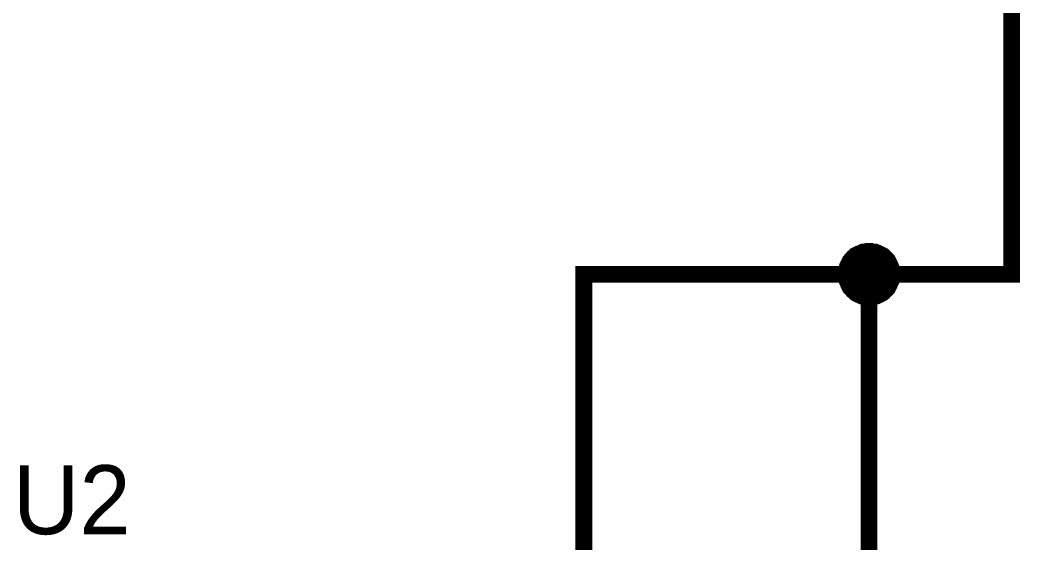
# Model space of a CAD drawing. Header units: millimetres. Extents: x 0 to 9.5, y 0 to 7.5.
# Drawn here: x 7.504 to 8.206, y 6.111 to 6.478 of the extents above; entities that cross this region are included whole.
import ezdxf

# ---------------------------------------------------------------- set-up
doc = ezdxf.new("R2010")
doc.units = ezdxf.units.MM
doc.header["$MEASUREMENT"] = 0
doc.layers.add('Sheet', color=255, linetype='Continuous')

msp = doc.modelspace()

# ---------------------------------------------------------------- linework, layer by layer
at = {"layer": 'Sheet'}
for points, const_width in [([(7.89957, 5.99983), (7.89957, 6.29962), (8.09968, 6.29962), (8.19973, 6.29962), (8.19973, 6.49975)], 0.0118), ([(8.07967, 6.29962), (8.07967, 6.30087), (8.07967, 6.3017), (8.08009, 6.30254), (8.08009, 6.30379), (8.0805, 6.30462), (8.0805, 6.30545), (8.08092, 6.3067), (8.08134, 6.30754), (8.08175, 6.30837), (8.08217, 6.30921), (8.08259, 6.31004), (8.083, 6.31087), (8.08384, 6.31171), (8.08425, 6.31254), (8.08509, 6.31296), (8.08551, 6.31379), (8.08634, 6.31463), (8.08717, 6.31504), (8.08759, 6.31588), (8.08842, 6.31629), (8.08926, 6.31671), (8.09009, 6.31713), (8.09093, 6.31755), (8.09218, 6.31796), (8.09301, 6.31838), (8.09384, 6.3188), (8.09468, 6.31921), (8.09551, 6.31921), (8.09676, 6.31921), (8.0976, 6.31963), (8.09885, 6.31963), (8.09968, 6.31963)], 0.0039), ([(8.07967, 6.29962), (8.07967, 6.30087), (8.07967, 6.3017), (8.08009, 6.30254), (8.08009, 6.30379), (8.0805, 6.30462), (8.0805, 6.30545), (8.08092, 6.3067), (8.08134, 6.30754), (8.08175, 6.30837), (8.08217, 6.30921), (8.08259, 6.31004), (8.083, 6.31087), (8.08384, 6.31171), (8.08425, 6.31254), (8.08509, 6.31296), (8.08551, 6.31379), (8.08634, 6.31463), (8.08717, 6.31504), (8.08759, 6.31588), (8.08842, 6.31629), (8.08926, 6.31671), (8.09009, 6.31713), (8.09093, 6.31755), (8.09218, 6.31796), (8.09301, 6.31838), (8.09384, 6.3188), (8.09468, 6.31921), (8.09551, 6.31921), (8.09676, 6.31921), (8.0976, 6.31963), (8.09885, 6.31963), (8.09968, 6.31963)], 0.0039), ([(8.07967, 6.29962), (8.07967, 6.30087), (8.07967, 6.3017), (8.08009, 6.30254), (8.08009, 6.30379), (8.0805, 6.30462), (8.0805, 6.30545), (8.08092, 6.3067), (8.08134, 6.30754), (8.08175, 6.30837), (8.08217, 6.30921), (8.08259, 6.31004), (8.083, 6.31087), (8.08384, 6.31171), (8.08425, 6.31254), (8.08509, 6.31296), (8.08551, 6.31379), (8.08634, 6.31463), (8.08717, 6.31504), (8.08759, 6.31588), (8.08842, 6.31629), (8.08926, 6.31671), (8.09009, 6.31713), (8.09093, 6.31755), (8.09218, 6.31796), (8.09301, 6.31838), (8.09384, 6.3188), (8.09468, 6.31921), (8.09551, 6.31921), (8.09676, 6.31921), (8.0976, 6.31963), (8.09885, 6.31963), (8.09968, 6.31963)], 0.0039), ([(8.07967, 6.29962), (8.07967, 6.30087), (8.07967, 6.3017), (8.08009, 6.30254), (8.08009, 6.30379), (8.0805, 6.30462), (8.0805, 6.30545), (8.08092, 6.3067), (8.08134, 6.30754), (8.08175, 6.30837), (8.08217, 6.30921), (8.08259, 6.31004), (8.083, 6.31087), (8.08384, 6.31171), (8.08425, 6.31254), (8.08509, 6.31296), (8.08551, 6.31379), (8.08634, 6.31463), (8.08717, 6.31504), (8.08759, 6.31588), (8.08842, 6.31629), (8.08926, 6.31671), (8.09009, 6.31713), (8.09093, 6.31755), (8.09218, 6.31796), (8.09301, 6.31838), (8.09384, 6.3188), (8.09468, 6.31921), (8.09551, 6.31921), (8.09676, 6.31921), (8.0976, 6.31963), (8.09885, 6.31963), (8.09968, 6.31963)], 0.0039), ([(8.07967, 6.29962), (8.07967, 6.30087), (8.07967, 6.3017), (8.08009, 6.30254), (8.08009, 6.30379), (8.0805, 6.30462), (8.0805, 6.30545), (8.08092, 6.3067), (8.08134, 6.30754), (8.08175, 6.30837), (8.08217, 6.30921), (8.08259, 6.31004), (8.083, 6.31087), (8.08384, 6.31171), (8.08425, 6.31254), (8.08509, 6.31296), (8.08551, 6.31379), (8.08634, 6.31463), (8.08717, 6.31504), (8.08759, 6.31588), (8.08842, 6.31629), (8.08926, 6.31671), (8.09009, 6.31713), (8.09093, 6.31755), (8.09218, 6.31796), (8.09301, 6.31838), (8.09384, 6.3188), (8.09468, 6.31921), (8.09551, 6.31921), (8.09676, 6.31921), (8.0976, 6.31963), (8.09885, 6.31963), (8.09968, 6.31963)], 0.0039), ([(8.07967, 6.29962), (8.07967, 6.30087), (8.07967, 6.3017), (8.08009, 6.30254), (8.08009, 6.30379), (8.0805, 6.30462), (8.0805, 6.30545), (8.08092, 6.3067), (8.08134, 6.30754), (8.08175, 6.30837), (8.08217, 6.30921), (8.08259, 6.31004), (8.083, 6.31087), (8.08384, 6.31171), (8.08425, 6.31254), (8.08509, 6.31296), (8.08551, 6.31379), (8.08634, 6.31463), (8.08717, 6.31504), (8.08759, 6.31588), (8.08842, 6.31629), (8.08926, 6.31671), (8.09009, 6.31713), (8.09093, 6.31755), (8.09218, 6.31796), (8.09301, 6.31838), (8.09384, 6.3188), (8.09468, 6.31921), (8.09551, 6.31921), (8.09676, 6.31921), (8.0976, 6.31963), (8.09885, 6.31963), (8.09968, 6.31963)], 0.0039), ([(8.07967, 6.29962), (8.07967, 6.30087), (8.07967, 6.3017), (8.08009, 6.30254), (8.08009, 6.30379), (8.0805, 6.30462), (8.0805, 6.30545), (8.08092, 6.3067), (8.08134, 6.30754), (8.08175, 6.30837), (8.08217, 6.30921), (8.08259, 6.31004), (8.083, 6.31087), (8.08384, 6.31171), (8.08425, 6.31254), (8.08509, 6.31296), (8.08551, 6.31379), (8.08634, 6.31463), (8.08717, 6.31504), (8.08759, 6.31588), (8.08842, 6.31629), (8.08926, 6.31671), (8.09009, 6.31713), (8.09093, 6.31755), (8.09218, 6.31796), (8.09301, 6.31838), (8.09384, 6.3188), (8.09468, 6.31921), (8.09551, 6.31921), (8.09676, 6.31921), (8.0976, 6.31963), (8.09885, 6.31963), (8.09968, 6.31963)], 0.0039), ([(8.07967, 6.29962), (8.07967, 6.30087), (8.07967, 6.3017), (8.08009, 6.30254), (8.08009, 6.30379), (8.0805, 6.30462), (8.0805, 6.30545), (8.08092, 6.3067), (8.08134, 6.30754), (8.08175, 6.30837), (8.08217, 6.30921), (8.08259, 6.31004), (8.083, 6.31087), (8.08384, 6.31171), (8.08425, 6.31254), (8.08509, 6.31296), (8.08551, 6.31379), (8.08634, 6.31463), (8.08717, 6.31504), (8.08759, 6.31588), (8.08842, 6.31629), (8.08926, 6.31671), (8.09009, 6.31713), (8.09093, 6.31755), (8.09218, 6.31796), (8.09301, 6.31838), (8.09384, 6.3188), (8.09468, 6.31921), (8.09551, 6.31921), (8.09676, 6.31921), (8.0976, 6.31963), (8.09885, 6.31963), (8.09968, 6.31963)], 0.0039), ([(8.09968, 6.31963), (8.09968, 6.31963)], 0.0039), ([(8.09968, 6.31963), (8.10093, 6.31963), (8.10176, 6.31963), (8.1026, 6.31921), (8.10385, 6.31921), (8.10468, 6.31921), (8.10552, 6.3188), (8.10677, 6.31838), (8.1076, 6.31796), (8.10843, 6.31755), (8.10927, 6.31713), (8.1101, 6.31671), (8.11094, 6.31629), (8.11177, 6.31588), (8.1126, 6.31504), (8.11302, 6.31463), (8.11385, 6.31379), (8.11469, 6.31296), (8.1151, 6.31254), (8.11594, 6.31171), (8.11636, 6.31087), (8.11677, 6.31004), (8.11719, 6.30921), (8.11761, 6.30837), (8.11802, 6.30754), (8.11844, 6.3067), (8.11886, 6.30545), (8.11927, 6.30462), (8.11927, 6.30379), (8.11927, 6.30254), (8.11969, 6.3017), (8.11969, 6.30087), (8.11969, 6.29962)], 0.0039), ([(8.09968, 6.31963), (8.09968, 6.31963)], 0.0039), ([(8.09968, 6.31963), (8.10093, 6.31963), (8.10176, 6.31963), (8.1026, 6.31921), (8.10385, 6.31921), (8.10468, 6.31921), (8.10552, 6.3188), (8.10677, 6.31838), (8.1076, 6.31796), (8.10843, 6.31755), (8.10927, 6.31713), (8.1101, 6.31671), (8.11094, 6.31629), (8.11177, 6.31588), (8.1126, 6.31504), (8.11302, 6.31463), (8.11385, 6.31379), (8.11469, 6.31296), (8.1151, 6.31254), (8.11594, 6.31171), (8.11636, 6.31087), (8.11677, 6.31004), (8.11719, 6.30921), (8.11761, 6.30837), (8.11802, 6.30754), (8.11844, 6.3067), (8.11886, 6.30545), (8.11927, 6.30462), (8.11927, 6.30379), (8.11927, 6.30254), (8.11969, 6.3017), (8.11969, 6.30087), (8.11969, 6.29962)], 0.0039), ([(8.09968, 6.31963), (8.09968, 6.31963)], 0.0039), ([(8.09968, 6.31963), (8.10093, 6.31963), (8.10176, 6.31963), (8.1026, 6.31921), (8.10385, 6.31921), (8.10468, 6.31921), (8.10552, 6.3188), (8.10677, 6.31838), (8.1076, 6.31796), (8.10843, 6.31755), (8.10927, 6.31713), (8.1101, 6.31671), (8.11094, 6.31629), (8.11177, 6.31588), (8.1126, 6.31504), (8.11302, 6.31463), (8.11385, 6.31379), (8.11469, 6.31296), (8.1151, 6.31254), (8.11594, 6.31171), (8.11636, 6.31087), (8.11677, 6.31004), (8.11719, 6.30921), (8.11761, 6.30837), (8.11802, 6.30754), (8.11844, 6.3067), (8.11886, 6.30545), (8.11927, 6.30462), (8.11927, 6.30379), (8.11927, 6.30254), (8.11969, 6.3017), (8.11969, 6.30087), (8.11969, 6.29962)], 0.0039), ([(8.09968, 6.31963), (8.09968, 6.31963)], 0.0039), ([(8.09968, 6.31963), (8.10093, 6.31963), (8.10176, 6.31963), (8.1026, 6.31921), (8.10385, 6.31921), (8.10468, 6.31921), (8.10552, 6.3188), (8.10677, 6.31838), (8.1076, 6.31796), (8.10843, 6.31755), (8.10927, 6.31713), (8.1101, 6.31671), (8.11094, 6.31629), (8.11177, 6.31588), (8.1126, 6.31504), (8.11302, 6.31463), (8.11385, 6.31379), (8.11469, 6.31296), (8.1151, 6.31254), (8.11594, 6.31171), (8.11636, 6.31087), (8.11677, 6.31004), (8.11719, 6.30921), (8.11761, 6.30837), (8.11802, 6.30754), (8.11844, 6.3067), (8.11886, 6.30545), (8.11927, 6.30462), (8.11927, 6.30379), (8.11927, 6.30254), (8.11969, 6.3017), (8.11969, 6.30087), (8.11969, 6.29962)], 0.0039), ([(8.09968, 6.31963), (8.09968, 6.31963)], 0.0039), ([(8.09968, 6.31963), (8.10093, 6.31963), (8.10176, 6.31963), (8.1026, 6.31921), (8.10385, 6.31921), (8.10468, 6.31921), (8.10552, 6.3188), (8.10677, 6.31838), (8.1076, 6.31796), (8.10843, 6.31755), (8.10927, 6.31713), (8.1101, 6.31671), (8.11094, 6.31629), (8.11177, 6.31588), (8.1126, 6.31504), (8.11302, 6.31463), (8.11385, 6.31379), (8.11469, 6.31296), (8.1151, 6.31254), (8.11594, 6.31171), (8.11636, 6.31087), (8.11677, 6.31004), (8.11719, 6.30921), (8.11761, 6.30837), (8.11802, 6.30754), (8.11844, 6.3067), (8.11886, 6.30545), (8.11927, 6.30462), (8.11927, 6.30379), (8.11927, 6.30254), (8.11969, 6.3017), (8.11969, 6.30087), (8.11969, 6.29962)], 0.0039), ([(8.09968, 6.31963), (8.09968, 6.31963)], 0.0039), ([(8.09968, 6.31963), (8.10093, 6.31963), (8.10176, 6.31963), (8.1026, 6.31921), (8.10385, 6.31921), (8.10468, 6.31921), (8.10552, 6.3188), (8.10677, 6.31838), (8.1076, 6.31796), (8.10843, 6.31755), (8.10927, 6.31713), (8.1101, 6.31671), (8.11094, 6.31629), (8.11177, 6.31588), (8.1126, 6.31504), (8.11302, 6.31463), (8.11385, 6.31379), (8.11469, 6.31296), (8.1151, 6.31254), (8.11594, 6.31171), (8.11636, 6.31087), (8.11677, 6.31004), (8.11719, 6.30921), (8.11761, 6.30837), (8.11802, 6.30754), (8.11844, 6.3067), (8.11886, 6.30545), (8.11927, 6.30462), (8.11927, 6.30379), (8.11927, 6.30254), (8.11969, 6.3017), (8.11969, 6.30087), (8.11969, 6.29962)], 0.0039), ([(8.09968, 6.31963), (8.09968, 6.31963)], 0.0039), ([(8.09968, 6.31963), (8.10093, 6.31963), (8.10176, 6.31963), (8.1026, 6.31921), (8.10385, 6.31921), (8.10468, 6.31921), (8.10552, 6.3188), (8.10677, 6.31838), (8.1076, 6.31796), (8.10843, 6.31755), (8.10927, 6.31713), (8.1101, 6.31671), (8.11094, 6.31629), (8.11177, 6.31588), (8.1126, 6.31504), (8.11302, 6.31463), (8.11385, 6.31379), (8.11469, 6.31296), (8.1151, 6.31254), (8.11594, 6.31171), (8.11636, 6.31087), (8.11677, 6.31004), (8.11719, 6.30921), (8.11761, 6.30837), (8.11802, 6.30754), (8.11844, 6.3067), (8.11886, 6.30545), (8.11927, 6.30462), (8.11927, 6.30379), (8.11927, 6.30254), (8.11969, 6.3017), (8.11969, 6.30087), (8.11969, 6.29962)], 0.0039), ([(8.09968, 6.31963), (8.09968, 6.31963)], 0.0039), ([(8.09968, 6.31963), (8.10093, 6.31963), (8.10176, 6.31963), (8.1026, 6.31921), (8.10385, 6.31921), (8.10468, 6.31921), (8.10552, 6.3188), (8.10677, 6.31838), (8.1076, 6.31796), (8.10843, 6.31755), (8.10927, 6.31713), (8.1101, 6.31671), (8.11094, 6.31629), (8.11177, 6.31588), (8.1126, 6.31504), (8.11302, 6.31463), (8.11385, 6.31379), (8.11469, 6.31296), (8.1151, 6.31254), (8.11594, 6.31171), (8.11636, 6.31087), (8.11677, 6.31004), (8.11719, 6.30921), (8.11761, 6.30837), (8.11802, 6.30754), (8.11844, 6.3067), (8.11886, 6.30545), (8.11927, 6.30462), (8.11927, 6.30379), (8.11927, 6.30254), (8.11969, 6.3017), (8.11969, 6.30087), (8.11969, 6.29962)], 0.0039), ([(8.09968, 6.2796), (8.09885, 6.2796), (8.0976, 6.2796), (8.09676, 6.28002), (8.09551, 6.28002), (8.09468, 6.28044), (8.09384, 6.28044), (8.09301, 6.28085), (8.09218, 6.28127), (8.09093, 6.28169), (8.09009, 6.2821), (8.08926, 6.28252), (8.08842, 6.28294), (8.08759, 6.28377), (8.08717, 6.28419), (8.08634, 6.28502), (8.08551, 6.28544), (8.08509, 6.28627), (8.08425, 6.28711), (8.08384, 6.28753), (8.083, 6.28836), (8.08259, 6.28919), (8.08217, 6.29003), (8.08175, 6.29086), (8.08134, 6.29211), (8.08092, 6.29295), (8.0805, 6.29378), (8.0805, 6.29461), (8.08009, 6.29545), (8.08009, 6.2967), (8.07967, 6.29753), (8.07967, 6.29878), (8.07967, 6.29962)], 0.0039), ([(8.07967, 6.29962), (8.07967, 6.29962)], 0.0039), ([(8.09968, 6.2796), (8.09885, 6.2796), (8.0976, 6.2796), (8.09676, 6.28002), (8.09551, 6.28002), (8.09468, 6.28044), (8.09384, 6.28044), (8.09301, 6.28085), (8.09218, 6.28127), (8.09093, 6.28169), (8.09009, 6.2821), (8.08926, 6.28252), (8.08842, 6.28294), (8.08759, 6.28377), (8.08717, 6.28419), (8.08634, 6.28502), (8.08551, 6.28544), (8.08509, 6.28627), (8.08425, 6.28711), (8.08384, 6.28753), (8.083, 6.28836), (8.08259, 6.28919), (8.08217, 6.29003), (8.08175, 6.29086), (8.08134, 6.29211), (8.08092, 6.29295), (8.0805, 6.29378), (8.0805, 6.29461), (8.08009, 6.29545), (8.08009, 6.2967), (8.07967, 6.29753), (8.07967, 6.29878), (8.07967, 6.29962)], 0.0039), ([(8.07967, 6.29962), (8.07967, 6.29962)], 0.0039), ([(8.09968, 6.2796), (8.09885, 6.2796), (8.0976, 6.2796), (8.09676, 6.28002), (8.09551, 6.28002), (8.09468, 6.28044), (8.09384, 6.28044), (8.09301, 6.28085), (8.09218, 6.28127), (8.09093, 6.28169), (8.09009, 6.2821), (8.08926, 6.28252), (8.08842, 6.28294), (8.08759, 6.28377), (8.08717, 6.28419), (8.08634, 6.28502), (8.08551, 6.28544), (8.08509, 6.28627), (8.08425, 6.28711), (8.08384, 6.28753), (8.083, 6.28836), (8.08259, 6.28919), (8.08217, 6.29003), (8.08175, 6.29086), (8.08134, 6.29211), (8.08092, 6.29295), (8.0805, 6.29378), (8.0805, 6.29461), (8.08009, 6.29545), (8.08009, 6.2967), (8.07967, 6.29753), (8.07967, 6.29878), (8.07967, 6.29962)], 0.0039), ([(8.07967, 6.29962), (8.07967, 6.29962)], 0.0039), ([(8.09968, 6.2796), (8.09885, 6.2796), (8.0976, 6.2796), (8.09676, 6.28002), (8.09551, 6.28002), (8.09468, 6.28044), (8.09384, 6.28044), (8.09301, 6.28085), (8.09218, 6.28127), (8.09093, 6.28169), (8.09009, 6.2821), (8.08926, 6.28252), (8.08842, 6.28294), (8.08759, 6.28377), (8.08717, 6.28419), (8.08634, 6.28502), (8.08551, 6.28544), (8.08509, 6.28627), (8.08425, 6.28711), (8.08384, 6.28753), (8.083, 6.28836), (8.08259, 6.28919), (8.08217, 6.29003), (8.08175, 6.29086), (8.08134, 6.29211), (8.08092, 6.29295), (8.0805, 6.29378), (8.0805, 6.29461), (8.08009, 6.29545), (8.08009, 6.2967), (8.07967, 6.29753), (8.07967, 6.29878), (8.07967, 6.29962)], 0.0039), ([(8.07967, 6.29962), (8.07967, 6.29962)], 0.0039), ([(8.09968, 6.2796), (8.09885, 6.2796), (8.0976, 6.2796), (8.09676, 6.28002), (8.09551, 6.28002), (8.09468, 6.28044), (8.09384, 6.28044), (8.09301, 6.28085), (8.09218, 6.28127), (8.09093, 6.28169), (8.09009, 6.2821), (8.08926, 6.28252), (8.08842, 6.28294), (8.08759, 6.28377), (8.08717, 6.28419), (8.08634, 6.28502), (8.08551, 6.28544), (8.08509, 6.28627), (8.08425, 6.28711), (8.08384, 6.28753), (8.083, 6.28836), (8.08259, 6.28919), (8.08217, 6.29003), (8.08175, 6.29086), (8.08134, 6.29211), (8.08092, 6.29295), (8.0805, 6.29378), (8.0805, 6.29461), (8.08009, 6.29545), (8.08009, 6.2967), (8.07967, 6.29753), (8.07967, 6.29878), (8.07967, 6.29962)], 0.0039), ([(8.07967, 6.29962), (8.07967, 6.29962)], 0.0039), ([(8.09968, 6.2796), (8.09885, 6.2796), (8.0976, 6.2796), (8.09676, 6.28002), (8.09551, 6.28002), (8.09468, 6.28044), (8.09384, 6.28044), (8.09301, 6.28085), (8.09218, 6.28127), (8.09093, 6.28169), (8.09009, 6.2821), (8.08926, 6.28252), (8.08842, 6.28294), (8.08759, 6.28377), (8.08717, 6.28419), (8.08634, 6.28502), (8.08551, 6.28544), (8.08509, 6.28627), (8.08425, 6.28711), (8.08384, 6.28753), (8.083, 6.28836), (8.08259, 6.28919), (8.08217, 6.29003), (8.08175, 6.29086), (8.08134, 6.29211), (8.08092, 6.29295), (8.0805, 6.29378), (8.0805, 6.29461), (8.08009, 6.29545), (8.08009, 6.2967), (8.07967, 6.29753), (8.07967, 6.29878), (8.07967, 6.29962)], 0.0039), ([(8.07967, 6.29962), (8.07967, 6.29962)], 0.0039), ([(8.09968, 6.2796), (8.09885, 6.2796), (8.0976, 6.2796), (8.09676, 6.28002), (8.09551, 6.28002), (8.09468, 6.28044), (8.09384, 6.28044), (8.09301, 6.28085), (8.09218, 6.28127), (8.09093, 6.28169), (8.09009, 6.2821), (8.08926, 6.28252), (8.08842, 6.28294), (8.08759, 6.28377), (8.08717, 6.28419), (8.08634, 6.28502), (8.08551, 6.28544), (8.08509, 6.28627), (8.08425, 6.28711), (8.08384, 6.28753), (8.083, 6.28836), (8.08259, 6.28919), (8.08217, 6.29003), (8.08175, 6.29086), (8.08134, 6.29211), (8.08092, 6.29295), (8.0805, 6.29378), (8.0805, 6.29461), (8.08009, 6.29545), (8.08009, 6.2967), (8.07967, 6.29753), (8.07967, 6.29878), (8.07967, 6.29962)], 0.0039), ([(8.07967, 6.29962), (8.07967, 6.29962)], 0.0039), ([(8.09968, 6.2796), (8.09885, 6.2796), (8.0976, 6.2796), (8.09676, 6.28002), (8.09551, 6.28002), (8.09468, 6.28044), (8.09384, 6.28044), (8.09301, 6.28085), (8.09218, 6.28127), (8.09093, 6.28169), (8.09009, 6.2821), (8.08926, 6.28252), (8.08842, 6.28294), (8.08759, 6.28377), (8.08717, 6.28419), (8.08634, 6.28502), (8.08551, 6.28544), (8.08509, 6.28627), (8.08425, 6.28711), (8.08384, 6.28753), (8.083, 6.28836), (8.08259, 6.28919), (8.08217, 6.29003), (8.08175, 6.29086), (8.08134, 6.29211), (8.08092, 6.29295), (8.0805, 6.29378), (8.0805, 6.29461), (8.08009, 6.29545), (8.08009, 6.2967), (8.07967, 6.29753), (8.07967, 6.29878), (8.07967, 6.29962)], 0.0039), ([(8.07967, 6.29962), (8.07967, 6.29962)], 0.0039), ([(8.09968, 6.29962), (8.09968, 6.19997)], 0.0118), ([(8.11969, 6.29962), (8.11969, 6.29878), (8.11969, 6.29753), (8.11927, 6.2967), (8.11927, 6.29545), (8.11927, 6.29461), (8.11886, 6.29378), (8.11844, 6.29295), (8.11802, 6.29211), (8.11761, 6.29086), (8.11719, 6.29003), (8.11677, 6.28919), (8.11636, 6.28836), (8.11594, 6.28753), (8.1151, 6.28711), (8.11469, 6.28627), (8.11385, 6.28544), (8.11302, 6.28502), (8.1126, 6.28419), (8.11177, 6.28377), (8.11094, 6.28294), (8.1101, 6.28252), (8.10927, 6.2821), (8.10843, 6.28169), (8.1076, 6.28127), (8.10677, 6.28085), (8.10552, 6.28044), (8.10468, 6.28044), (8.10385, 6.28002), (8.1026, 6.28002), (8.10176, 6.2796), (8.10093, 6.2796), (8.09968, 6.2796)], 0.0039), ([(8.11969, 6.29962), (8.11969, 6.29878), (8.11969, 6.29753), (8.11927, 6.2967), (8.11927, 6.29545), (8.11927, 6.29461), (8.11886, 6.29378), (8.11844, 6.29295), (8.11802, 6.29211), (8.11761, 6.29086), (8.11719, 6.29003), (8.11677, 6.28919), (8.11636, 6.28836), (8.11594, 6.28753), (8.1151, 6.28711), (8.11469, 6.28627), (8.11385, 6.28544), (8.11302, 6.28502), (8.1126, 6.28419), (8.11177, 6.28377), (8.11094, 6.28294), (8.1101, 6.28252), (8.10927, 6.2821), (8.10843, 6.28169), (8.1076, 6.28127), (8.10677, 6.28085), (8.10552, 6.28044), (8.10468, 6.28044), (8.10385, 6.28002), (8.1026, 6.28002), (8.10176, 6.2796), (8.10093, 6.2796), (8.09968, 6.2796)], 0.0039), ([(8.11969, 6.29962), (8.11969, 6.29878), (8.11969, 6.29753), (8.11927, 6.2967), (8.11927, 6.29545), (8.11927, 6.29461), (8.11886, 6.29378), (8.11844, 6.29295), (8.11802, 6.29211), (8.11761, 6.29086), (8.11719, 6.29003), (8.11677, 6.28919), (8.11636, 6.28836), (8.11594, 6.28753), (8.1151, 6.28711), (8.11469, 6.28627), (8.11385, 6.28544), (8.11302, 6.28502), (8.1126, 6.28419), (8.11177, 6.28377), (8.11094, 6.28294), (8.1101, 6.28252), (8.10927, 6.2821), (8.10843, 6.28169), (8.1076, 6.28127), (8.10677, 6.28085), (8.10552, 6.28044), (8.10468, 6.28044), (8.10385, 6.28002), (8.1026, 6.28002), (8.10176, 6.2796), (8.10093, 6.2796), (8.09968, 6.2796)], 0.0039), ([(8.11969, 6.29962), (8.11969, 6.29878), (8.11969, 6.29753), (8.11927, 6.2967), (8.11927, 6.29545), (8.11927, 6.29461), (8.11886, 6.29378), (8.11844, 6.29295), (8.11802, 6.29211), (8.11761, 6.29086), (8.11719, 6.29003), (8.11677, 6.28919), (8.11636, 6.28836), (8.11594, 6.28753), (8.1151, 6.28711), (8.11469, 6.28627), (8.11385, 6.28544), (8.11302, 6.28502), (8.1126, 6.28419), (8.11177, 6.28377), (8.11094, 6.28294), (8.1101, 6.28252), (8.10927, 6.2821), (8.10843, 6.28169), (8.1076, 6.28127), (8.10677, 6.28085), (8.10552, 6.28044), (8.10468, 6.28044), (8.10385, 6.28002), (8.1026, 6.28002), (8.10176, 6.2796), (8.10093, 6.2796), (8.09968, 6.2796)], 0.0039), ([(8.11969, 6.29962), (8.11969, 6.29878), (8.11969, 6.29753), (8.11927, 6.2967), (8.11927, 6.29545), (8.11927, 6.29461), (8.11886, 6.29378), (8.11844, 6.29295), (8.11802, 6.29211), (8.11761, 6.29086), (8.11719, 6.29003), (8.11677, 6.28919), (8.11636, 6.28836), (8.11594, 6.28753), (8.1151, 6.28711), (8.11469, 6.28627), (8.11385, 6.28544), (8.11302, 6.28502), (8.1126, 6.28419), (8.11177, 6.28377), (8.11094, 6.28294), (8.1101, 6.28252), (8.10927, 6.2821), (8.10843, 6.28169), (8.1076, 6.28127), (8.10677, 6.28085), (8.10552, 6.28044), (8.10468, 6.28044), (8.10385, 6.28002), (8.1026, 6.28002), (8.10176, 6.2796), (8.10093, 6.2796), (8.09968, 6.2796)], 0.0039), ([(8.11969, 6.29962), (8.11969, 6.29878), (8.11969, 6.29753), (8.11927, 6.2967), (8.11927, 6.29545), (8.11927, 6.29461), (8.11886, 6.29378), (8.11844, 6.29295), (8.11802, 6.29211), (8.11761, 6.29086), (8.11719, 6.29003), (8.11677, 6.28919), (8.11636, 6.28836), (8.11594, 6.28753), (8.1151, 6.28711), (8.11469, 6.28627), (8.11385, 6.28544), (8.11302, 6.28502), (8.1126, 6.28419), (8.11177, 6.28377), (8.11094, 6.28294), (8.1101, 6.28252), (8.10927, 6.2821), (8.10843, 6.28169), (8.1076, 6.28127), (8.10677, 6.28085), (8.10552, 6.28044), (8.10468, 6.28044), (8.10385, 6.28002), (8.1026, 6.28002), (8.10176, 6.2796), (8.10093, 6.2796), (8.09968, 6.2796)], 0.0039), ([(8.11969, 6.29962), (8.11969, 6.29878), (8.11969, 6.29753), (8.11927, 6.2967), (8.11927, 6.29545), (8.11927, 6.29461), (8.11886, 6.29378), (8.11844, 6.29295), (8.11802, 6.29211), (8.11761, 6.29086), (8.11719, 6.29003), (8.11677, 6.28919), (8.11636, 6.28836), (8.11594, 6.28753), (8.1151, 6.28711), (8.11469, 6.28627), (8.11385, 6.28544), (8.11302, 6.28502), (8.1126, 6.28419), (8.11177, 6.28377), (8.11094, 6.28294), (8.1101, 6.28252), (8.10927, 6.2821), (8.10843, 6.28169), (8.1076, 6.28127), (8.10677, 6.28085), (8.10552, 6.28044), (8.10468, 6.28044), (8.10385, 6.28002), (8.1026, 6.28002), (8.10176, 6.2796), (8.10093, 6.2796), (8.09968, 6.2796)], 0.0039), ([(8.11969, 6.29962), (8.11969, 6.29878), (8.11969, 6.29753), (8.11927, 6.2967), (8.11927, 6.29545), (8.11927, 6.29461), (8.11886, 6.29378), (8.11844, 6.29295), (8.11802, 6.29211), (8.11761, 6.29086), (8.11719, 6.29003), (8.11677, 6.28919), (8.11636, 6.28836), (8.11594, 6.28753), (8.1151, 6.28711), (8.11469, 6.28627), (8.11385, 6.28544), (8.11302, 6.28502), (8.1126, 6.28419), (8.11177, 6.28377), (8.11094, 6.28294), (8.1101, 6.28252), (8.10927, 6.2821), (8.10843, 6.28169), (8.1076, 6.28127), (8.10677, 6.28085), (8.10552, 6.28044), (8.10468, 6.28044), (8.10385, 6.28002), (8.1026, 6.28002), (8.10176, 6.2796), (8.10093, 6.2796), (8.09968, 6.2796)], 0.0039), ([(8.11969, 6.29962), (8.11969, 6.29962), (8.11969, 6.29962), (8.11969, 6.29962), (8.11969, 6.29962), (8.11969, 6.29962), (8.11969, 6.29962), (8.11969, 6.29962), (8.11969, 6.29962), (8.11969, 6.29962), (8.11969, 6.29962), (8.11969, 6.29962), (8.11969, 6.29962), (8.11969, 6.29962), (8.11969, 6.29962), (8.11969, 6.29962), (8.11969, 6.29962), (8.11969, 6.29962), (8.11969, 6.29962), (8.11969, 6.29962), (8.11969, 6.29962), (8.11969, 6.29962), (8.11969, 6.29962), (8.11969, 6.29962), (8.11969, 6.29962), (8.11969, 6.29962), (8.11969, 6.29962), (8.11969, 6.29962), (8.11969, 6.29962), (8.11969, 6.29962), (8.11969, 6.29962), (8.11969, 6.29962), (8.11969, 6.29962)], 0.0039), ([(8.11969, 6.29962), (8.11969, 6.29962)], 0.0039), ([(8.11969, 6.29962), (8.11969, 6.29962), (8.11969, 6.29962), (8.11969, 6.29962), (8.11969, 6.29962), (8.11969, 6.29962), (8.11969, 6.29962), (8.11969, 6.29962), (8.11969, 6.29962), (8.11969, 6.29962), (8.11969, 6.29962), (8.11969, 6.29962), (8.11969, 6.29962), (8.11969, 6.29962), (8.11969, 6.29962), (8.11969, 6.29962), (8.11969, 6.29962), (8.11969, 6.29962), (8.11969, 6.29962), (8.11969, 6.29962), (8.11969, 6.29962), (8.11969, 6.29962), (8.11969, 6.29962), (8.11969, 6.29962), (8.11969, 6.29962), (8.11969, 6.29962), (8.11969, 6.29962), (8.11969, 6.29962), (8.11969, 6.29962), (8.11969, 6.29962), (8.11969, 6.29962), (8.11969, 6.29962), (8.11969, 6.29962)], 0.0039), ([(8.11969, 6.29962), (8.11969, 6.29962)], 0.0039), ([(8.11969, 6.29962), (8.11969, 6.29962), (8.11969, 6.29962), (8.11969, 6.29962), (8.11969, 6.29962), (8.11969, 6.29962), (8.11969, 6.29962), (8.11969, 6.29962), (8.11969, 6.29962), (8.11969, 6.29962), (8.11969, 6.29962), (8.11969, 6.29962), (8.11969, 6.29962), (8.11969, 6.29962), (8.11969, 6.29962), (8.11969, 6.29962), (8.11969, 6.29962), (8.11969, 6.29962), (8.11969, 6.29962), (8.11969, 6.29962), (8.11969, 6.29962), (8.11969, 6.29962), (8.11969, 6.29962), (8.11969, 6.29962), (8.11969, 6.29962), (8.11969, 6.29962), (8.11969, 6.29962), (8.11969, 6.29962), (8.11969, 6.29962), (8.11969, 6.29962), (8.11969, 6.29962), (8.11969, 6.29962), (8.11969, 6.29962)], 0.0039), ([(8.11969, 6.29962), (8.11969, 6.29962)], 0.0039), ([(8.11969, 6.29962), (8.11969, 6.29962), (8.11969, 6.29962), (8.11969, 6.29962), (8.11969, 6.29962), (8.11969, 6.29962), (8.11969, 6.29962), (8.11969, 6.29962), (8.11969, 6.29962), (8.11969, 6.29962), (8.11969, 6.29962), (8.11969, 6.29962), (8.11969, 6.29962), (8.11969, 6.29962), (8.11969, 6.29962), (8.11969, 6.29962), (8.11969, 6.29962), (8.11969, 6.29962), (8.11969, 6.29962), (8.11969, 6.29962), (8.11969, 6.29962), (8.11969, 6.29962), (8.11969, 6.29962), (8.11969, 6.29962), (8.11969, 6.29962), (8.11969, 6.29962), (8.11969, 6.29962), (8.11969, 6.29962), (8.11969, 6.29962), (8.11969, 6.29962), (8.11969, 6.29962), (8.11969, 6.29962), (8.11969, 6.29962)], 0.0039), ([(8.11969, 6.29962), (8.11969, 6.29962)], 0.0039), ([(8.11969, 6.29962), (8.11969, 6.29962), (8.11969, 6.29962), (8.11969, 6.29962), (8.11969, 6.29962), (8.11969, 6.29962), (8.11969, 6.29962), (8.11969, 6.29962), (8.11969, 6.29962), (8.11969, 6.29962), (8.11969, 6.29962), (8.11969, 6.29962), (8.11969, 6.29962), (8.11969, 6.29962), (8.11969, 6.29962), (8.11969, 6.29962), (8.11969, 6.29962), (8.11969, 6.29962), (8.11969, 6.29962), (8.11969, 6.29962), (8.11969, 6.29962), (8.11969, 6.29962), (8.11969, 6.29962), (8.11969, 6.29962), (8.11969, 6.29962), (8.11969, 6.29962), (8.11969, 6.29962), (8.11969, 6.29962), (8.11969, 6.29962), (8.11969, 6.29962), (8.11969, 6.29962), (8.11969, 6.29962), (8.11969, 6.29962)], 0.0039), ([(8.11969, 6.29962), (8.11969, 6.29962)], 0.0039), ([(8.11969, 6.29962), (8.11969, 6.29962), (8.11969, 6.29962), (8.11969, 6.29962), (8.11969, 6.29962), (8.11969, 6.29962), (8.11969, 6.29962), (8.11969, 6.29962), (8.11969, 6.29962), (8.11969, 6.29962), (8.11969, 6.29962), (8.11969, 6.29962), (8.11969, 6.29962), (8.11969, 6.29962), (8.11969, 6.29962), (8.11969, 6.29962), (8.11969, 6.29962), (8.11969, 6.29962), (8.11969, 6.29962), (8.11969, 6.29962), (8.11969, 6.29962), (8.11969, 6.29962), (8.11969, 6.29962), (8.11969, 6.29962), (8.11969, 6.29962), (8.11969, 6.29962), (8.11969, 6.29962), (8.11969, 6.29962), (8.11969, 6.29962), (8.11969, 6.29962), (8.11969, 6.29962), (8.11969, 6.29962), (8.11969, 6.29962)], 0.0039), ([(8.11969, 6.29962), (8.11969, 6.29962)], 0.0039), ([(8.11969, 6.29962), (8.11969, 6.29962), (8.11969, 6.29962), (8.11969, 6.29962), (8.11969, 6.29962), (8.11969, 6.29962), (8.11969, 6.29962), (8.11969, 6.29962), (8.11969, 6.29962), (8.11969, 6.29962), (8.11969, 6.29962), (8.11969, 6.29962), (8.11969, 6.29962), (8.11969, 6.29962), (8.11969, 6.29962), (8.11969, 6.29962), (8.11969, 6.29962), (8.11969, 6.29962), (8.11969, 6.29962), (8.11969, 6.29962), (8.11969, 6.29962), (8.11969, 6.29962), (8.11969, 6.29962), (8.11969, 6.29962), (8.11969, 6.29962), (8.11969, 6.29962), (8.11969, 6.29962), (8.11969, 6.29962), (8.11969, 6.29962), (8.11969, 6.29962), (8.11969, 6.29962), (8.11969, 6.29962), (8.11969, 6.29962)], 0.0039), ([(8.11969, 6.29962), (8.11969, 6.29962)], 0.0039), ([(8.11969, 6.29962), (8.11969, 6.29962), (8.11969, 6.29962), (8.11969, 6.29962), (8.11969, 6.29962), (8.11969, 6.29962), (8.11969, 6.29962), (8.11969, 6.29962), (8.11969, 6.29962), (8.11969, 6.29962), (8.11969, 6.29962), (8.11969, 6.29962), (8.11969, 6.29962), (8.11969, 6.29962), (8.11969, 6.29962), (8.11969, 6.29962), (8.11969, 6.29962), (8.11969, 6.29962), (8.11969, 6.29962), (8.11969, 6.29962), (8.11969, 6.29962), (8.11969, 6.29962), (8.11969, 6.29962), (8.11969, 6.29962), (8.11969, 6.29962), (8.11969, 6.29962), (8.11969, 6.29962), (8.11969, 6.29962), (8.11969, 6.29962), (8.11969, 6.29962), (8.11969, 6.29962), (8.11969, 6.29962), (8.11969, 6.29962)], 0.0039), ([(8.11969, 6.29962), (8.11969, 6.29962)], 0.0039), ([(8.09968, 6.0999), (8.09968, 6.19997)], 0.0118)]:
    msp.add_lwpolyline(points, dxfattribs=dict(at, const_width=const_width))
at = {"layer": 'Sheet', "const_width": 0.02}
msp.add_lwpolyline([(8.09, 6.3, 1), (8.11, 6.3, 1)], format="xyb", close=True, dxfattribs=at)

# ---------------------------------------------------------------- texts
at = {"layer": 'Sheet'}
msp.add_text('U2', height=0.048366, dxfattribs=at).set_placement((7.49895, 6.11741))

doc.saveas('drawing.dxf')
